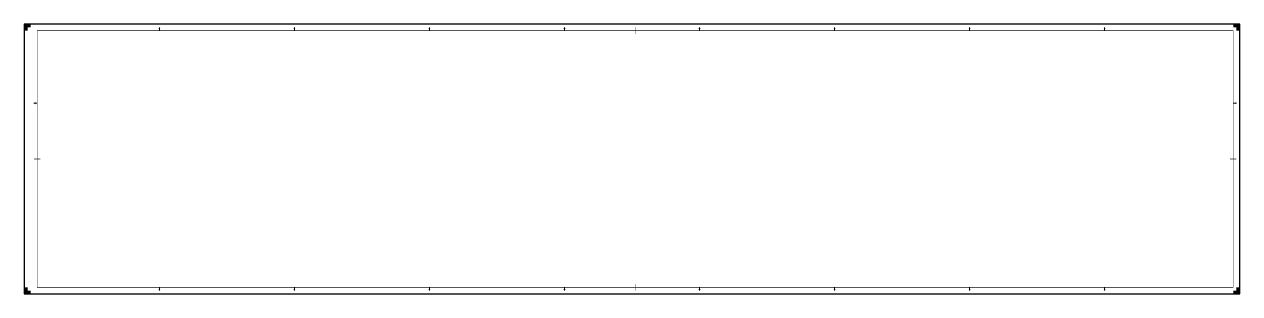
# Model space of a CAD drawing. Extents: x 0 to 1890, y 0 to 420.
import ezdxf

# ---------------------------------------------------------------- set-up
doc = ezdxf.new("R2010")
doc.units = 0
doc.header["$LTSCALE"] = 0.2
for name, color, linetype, lineweight in [('X-XX-AL-TEKENBLAD_KADER-G', 7, 'Continuous', 25), ('X-XX-AL-TEKENBLAD_KADER_AFSNIJMARKERING-G', 7, 'Continuous', 25), ('X-XX-AL-TEKENBLAD_KADER_CENTERMARKERING-G', 7, 'Continuous', 25), ('X-XX-AL-TEKENBLAD_KADER_VOUWMERK-G', 7, 'Continuous', 18)]:
    doc.layers.add(name, color=color, linetype=linetype, lineweight=lineweight)

msp = doc.modelspace()

# ---------------------------------------------------------------- hatches: boundary and pattern name
at = {"layer": 'X-XX-AL-TEKENBLAD_KADER_AFSNIJMARKERING-G'}
for points in [[(10, 420), (0, 420), (0, 410), (5, 410), (5, 415), (10, 415)], [(1890, 410), (1890, 420), (1880, 420), (1880, 415), (1885, 415), (1885, 410)], [(0, 10), (0, 0), (10, 0), (10, 5), (5, 5), (5, 10)], [(1880, 0), (1890, 0), (1890, 10), (1885, 10), (1885, 5), (1880, 5)]]:
    msp.add_hatch(color=256, dxfattribs=at).paths.add_polyline_path(points)
at = {"layer": 'X-XX-AL-TEKENBLAD_KADER_VOUWMERK-G'}
for points in [[(212, 413), (210, 415), (208, 413)], [(422, 413), (420, 415), (418, 413)], [(632, 413), (630, 415), (628, 413)], [(842, 413), (840, 415), (838, 413)], [(1052, 413), (1050, 415), (1048, 413)], [(1262, 413), (1260, 415), (1258, 413)], [(1472, 413), (1470, 415), (1468, 413)], [(1682, 413), (1680, 415), (1678, 413)], [(17, 299), (15, 297), (17, 295)], [(1883, 295), (1885, 297), (1883, 299)], [(208, 7), (210, 5), (212, 7)], [(418, 7), (420, 5), (422, 7)], [(628, 7), (630, 5), (632, 7)], [(838, 7), (840, 5), (842, 7)], [(1048, 7), (1050, 5), (1052, 7)], [(1258, 7), (1260, 5), (1262, 7)], [(1468, 7), (1470, 5), (1472, 7)], [(1678, 7), (1680, 5), (1682, 7)]]:
    msp.add_hatch(color=256, dxfattribs=at).paths.add_polyline_path(points)

# ---------------------------------------------------------------- linework, layer by layer
at = {"layer": 'X-XX-AL-TEKENBLAD_KADER-G'}
for p, q in [((1890, 420), (0, 420)), ((0, 420), (0, 0)), ((1890, 0), (1890, 420)), ((0, 0), (1890, 0))]:
    msp.add_line(p, q, dxfattribs=at)
at = {"layer": 'X-XX-AL-TEKENBLAD_KADER-G', "const_width": 0.7, "flags": 128}
msp.add_lwpolyline([(20, 10), (1880, 10), (1880, 410), (20, 410)], close=True, dxfattribs=at)
at = {"layer": 'X-XX-AL-TEKENBLAD_KADER_CENTERMARKERING-G', "const_width": 0.7, "flags": 128}
for points in [[(950, 415), (950, 405)], [(15, 210), (25, 210)], [(1885, 210), (1875, 210)], [(950, 5), (950, 15)]]:
    msp.add_lwpolyline(points, dxfattribs=at)
at = {"layer": 'X-XX-AL-TEKENBLAD_KADER_VOUWMERK-G', "flags": 128}
for points in [[(210, 410), (210, 415)], [(420, 410), (420, 415)], [(630, 410), (630, 415)], [(840, 410), (840, 415)], [(1050, 410), (1050, 415)], [(1260, 410), (1260, 415)], [(1470, 410), (1470, 415)], [(1680, 410), (1680, 415)], [(20, 297), (15, 297)], [(1880, 297), (1885, 297)], [(210, 10), (210, 5)], [(420, 10), (420, 5)], [(630, 10), (630, 5)], [(840, 10), (840, 5)], [(1050, 10), (1050, 5)], [(1260, 10), (1260, 5)], [(1470, 10), (1470, 5)], [(1680, 10), (1680, 5)]]:
    msp.add_lwpolyline(points, dxfattribs=at)

doc.saveas('drawing.dxf')
